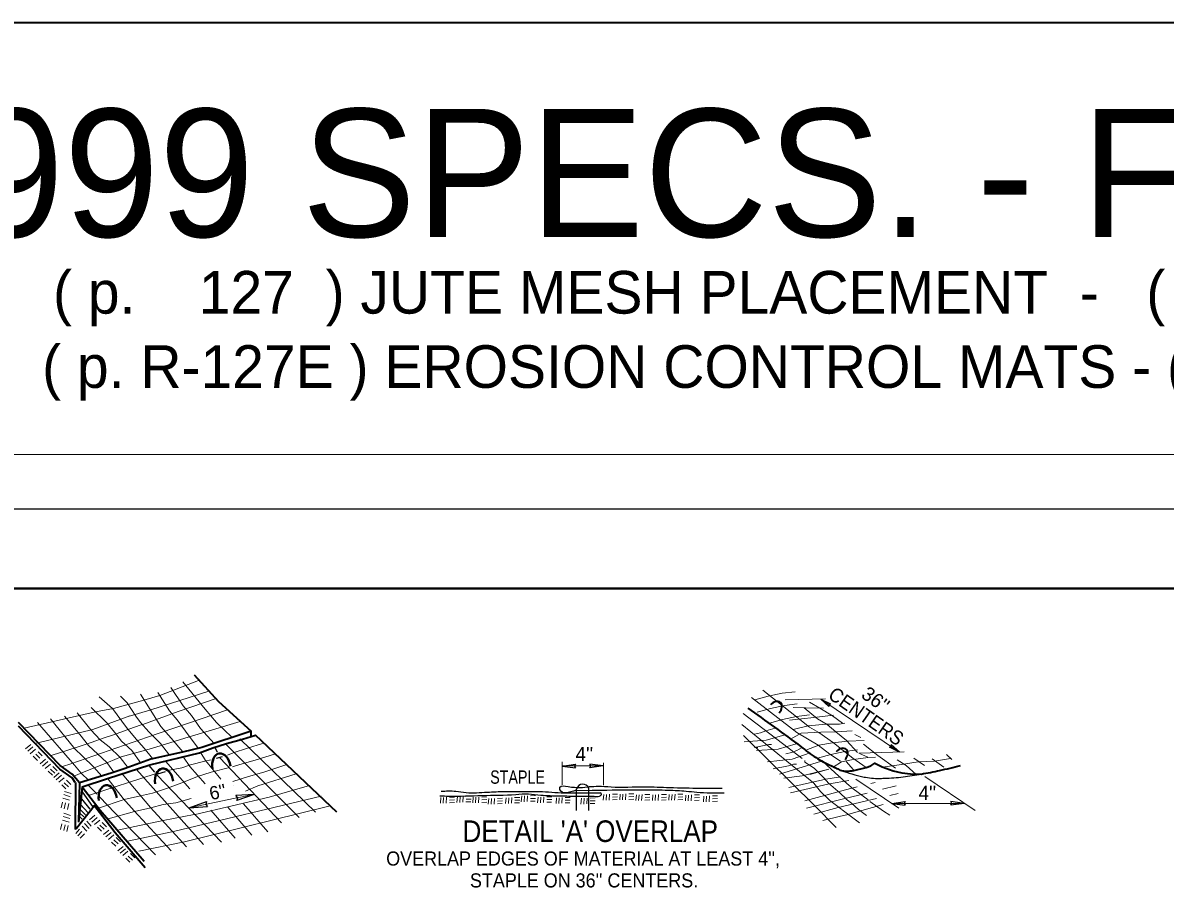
# Model space of a CAD drawing. Extents: x 634 to 1005, y -299 to -22.
# Drawn here: x 725.1 to 832.2, y -104.5 to -22.3 of the extents above; entities that cross this region are included whole.
import ezdxf
from ezdxf.enums import TextEntityAlignment as Align

# ---------------------------------------------------------------- set-up
doc = ezdxf.new("R2010")
doc.units = 0
doc.header["$LTSCALE"] = 0.53
doc.layers.add('1', color=7, linetype='Continuous', lineweight=13)

msp = doc.modelspace()

# ---------------------------------------------------------------- linework, layer by layer
at = {"layer": '1'}
for p, q in [((639.3461, -62.7934), (999.1087, -62.7934)), ((796.591, -85.8072), (800.3767, -85.6989)), ((799.947, -85.7264), (807.3152, -90.6996)), ((798.1782, -91.3017), (792.6487, -87.0921)), ((725.3384, -90.3965), (725.8364, -89.9817)), ((744.1044, -89.936), (751.0163, -96.837)), ((745.4485, -89.4455), (752.5335, -96.3307)), ((803.1264, -89.0416), (803.6852, -89.3214)), ((725.5516, -90.6172), (726.0504, -90.2024)), ((725.7981, -90.8503), (726.2977, -90.4356)), ((726.3119, -90.8937), (726.7057, -91.2758)), ((726.5217, -90.6688), (726.9257, -91.0635)), ((803.5128, -90.807), (807.7623, -90.6863)), ((804.3523, -91.1726), (803.5777, -90.842)), ((811.7304, -90.9361), (812.2251, -91.3882)), ((726.0804, -91.0943), (726.4734, -91.4783)), ((726.7291, -91.788), (727.2271, -91.3732)), ((726.9422, -92.0087), (727.4411, -91.594)), ((727.1888, -92.2418), (727.6884, -91.8272)), ((727.9124, -92.0603), (728.3163, -92.455)), ((738.4925, -91.5332), (740.7717, -94.148)), ((775.6682, -93.7807), (775.6682, -91.6065)), ((775.6682, -92.0012), (779.5213, -92.0012)), ((779.5504, -93.8107), (779.5504, -91.7047)), ((796.0763, -92.7748), (800.0102, -91.5348)), ((802.3087, -91.5823), (802.9973, -92.3567)), ((808.6542, -91.2808), (809.6652, -91.9479)), ((810.3963, -91.3242), (811.4939, -92.1202)), ((727.4711, -92.4858), (727.8642, -92.8697)), ((727.7026, -92.2852), (728.0965, -92.6674)), ((728.0057, -93.0704), (728.5037, -92.6557)), ((728.2189, -93.2911), (728.7178, -92.8764)), ((728.4654, -93.5242), (728.965, -93.1096)), ((731.3401, -94.7401), (737.5124, -92.7348)), ((735.7661, -92.3202), (742.0367, -99.3677)), ((809.6902, -92.9855), (814.4152, -96.1741)), ((728.7477, -93.7682), (729.1408, -94.1522)), ((728.9792, -93.5676), (729.3731, -93.9498)), ((729.1891, -93.3427), (729.5929, -93.7375)), ((744.8731, -93.8541), (744.8906, -93.8491)), ((803.238, -93.2237), (807.2677, -95.9426)), ((804.6446, -93.6392), (805.0517, -93.5359)), ((805.7279, -94.1834), (807.0178, -93.8632)), ((728.8626, -95.0132), (729.4788, -95.2139)), ((728.9284, -94.6793), (729.5438, -94.88)), ((729.0008, -94.382), (729.6171, -94.5827)), ((764.2678, -95.4862), (764.3077, -94.9474)), ((764.5227, -95.4862), (764.5634, -94.9474)), ((764.8057, -95.4729), (764.8466, -94.935)), ((765.1156, -94.935), (765.5869, -94.9208)), ((765.1289, -95.1906), (765.5869, -95.1765)), ((765.8143, -95.4105), (765.8542, -94.8725)), ((766.0699, -95.4105), (766.1098, -94.8725)), ((766.3522, -95.3972), (766.3922, -94.8592)), ((766.662, -94.8592), (767.1325, -94.8458)), ((766.6753, -95.1148), (767.1325, -95.1015)), ((767.2982, -95.4612), (767.3382, -94.9225)), ((767.5538, -95.4612), (767.5938, -94.9225)), ((767.8362, -95.4479), (767.8769, -94.9092)), ((768.1459, -94.9092), (768.6173, -94.8958)), ((768.1592, -95.1657), (768.6173, -95.1515)), ((768.7563, -95.587), (768.7972, -95.0482)), ((769.012, -95.587), (769.0528, -95.0482)), ((769.2951, -95.5737), (769.3351, -95.0349)), ((769.6041, -95.0349), (770.0754, -95.0216)), ((769.6174, -95.2906), (770.0754, -95.2772)), ((770.3785, -95.5112), (770.4193, -94.9732)), ((770.6342, -95.5112), (770.675, -94.9732)), ((770.9173, -95.4988), (770.9573, -94.9599)), ((771.2262, -94.9599), (771.6976, -94.9466)), ((771.2396, -95.2156), (771.6976, -95.2014)), ((771.85, -95.348), (771.89, -94.8092)), ((772.1057, -95.348), (772.1465, -94.8092)), ((772.3887, -95.3347), (772.4287, -94.7959)), ((772.6977, -94.7959), (773.1682, -94.7826)), ((772.6977, -95.3072), (773.1549, -95.2939)), ((772.7111, -95.0524), (773.1682, -95.0391)), ((773.3839, -95.4487), (773.4239, -94.91)), ((773.6396, -95.4487), (773.6804, -94.91)), ((773.9219, -95.4354), (773.9627, -94.8967)), ((774.2317, -94.8967), (774.703, -94.8833)), ((774.2458, -95.1532), (774.703, -95.1398)), ((775.1061, -95.5112), (775.1468, -94.9732)), ((775.3617, -95.5112), (775.4025, -94.9732)), ((775.6448, -95.4988), (775.6857, -94.9599)), ((775.9538, -94.9599), (776.4252, -94.9466)), ((775.9679, -95.2156), (776.4252, -95.2014)), ((777.4486, -95.5653), (777.4894, -95.0274)), ((777.7043, -95.5653), (777.7442, -95.0274)), ((777.9865, -95.5528), (778.0273, -95.0132)), ((778.2963, -95.0132), (778.7677, -94.9999)), ((778.3097, -95.2698), (778.7677, -95.2556)), ((779.5412, -95.2097), (779.5812, -94.671)), ((779.7969, -95.2097), (779.8369, -94.671)), ((780.0801, -95.1964), (780.12, -94.6577)), ((780.389, -94.6577), (780.8603, -94.6443)), ((780.389, -95.1698), (780.847, -95.1557)), ((780.4023, -94.9133), (780.8603, -94.9)), ((781.086, -95.179), (781.1268, -94.6402)), ((781.3425, -95.179), (781.3825, -94.6402)), ((781.6248, -95.1657), (781.6656, -94.6268)), ((781.9346, -94.6268), (782.4051, -94.6135)), ((781.9346, -95.1382), (782.3918, -95.1248)), ((781.9479, -94.8833), (782.4051, -94.8683)), ((782.6008, -95.2406), (782.6416, -94.7018)), ((782.8564, -95.2406), (782.8972, -94.7018)), ((783.1387, -95.2272), (783.1796, -94.6885)), ((783.4486, -94.6885), (783.9199, -94.6752)), ((783.4486, -95.2006), (783.9066, -95.1872)), ((783.4627, -94.9449), (783.9199, -94.9308)), ((784.1464, -95.2406), (784.1863, -94.7018)), ((784.402, -95.2406), (784.442, -94.7018)), ((784.6843, -95.2272), (784.7252, -94.6885)), ((784.9942, -94.6885), (785.4647, -94.6752)), ((784.9942, -95.2006), (785.4513, -95.1872)), ((785.0082, -94.9449), (785.4647, -94.9308)), ((785.692, -95.2097), (785.7319, -94.671)), ((785.9468, -95.2097), (785.9876, -94.671)), ((786.2299, -95.1964), (786.2708, -94.6577)), ((786.5389, -94.6577), (787.0111, -94.6443)), ((786.5389, -95.1698), (786.9969, -95.1557)), ((786.5522, -94.9133), (787.0111, -94.9)), ((787.2368, -95.2714), (787.2775, -94.7326)), ((787.4924, -95.2714), (787.5332, -94.7326)), ((787.7755, -95.2581), (787.8155, -94.7193)), ((788.0845, -94.7193), (788.555, -94.7059)), ((788.0845, -95.2306), (788.5425, -95.2172)), ((788.0986, -94.9757), (788.555, -94.9624)), ((788.9372, -95.3647), (788.9772, -94.8258)), ((789.192, -95.3647), (789.2328, -94.8258)), ((789.4752, -95.3505), (789.5152, -94.8126)), ((789.7849, -94.8126), (790.2554, -94.7984)), ((789.7849, -95.3238), (790.2421, -95.3105)), ((789.7982, -95.0682), (790.2554, -95.0549)), ((806.4093, -94.775), (807.1944, -94.5952)), ((728.8052, -95.3813), (728.6902, -95.9184)), ((729.0999, -95.4696), (728.9842, -96.0076)), ((729.4022, -95.5279), (729.2823, -96.0808)), ((742.7296, -96.1524), (745.0088, -98.7672)), ((744.3102, -95.8677), (746.5893, -98.4825)), ((745.7966, -95.5512), (748.0758, -98.166)), ((765.1156, -95.4462), (765.5727, -95.4329)), ((766.662, -95.3705), (767.1192, -95.3572)), ((768.1459, -95.4213), (768.6031, -95.408)), ((769.6041, -95.547), (770.0621, -95.5337)), ((771.2262, -95.4712), (771.6843, -95.4579)), ((774.2317, -95.4088), (774.6888, -95.3947)), ((775.9538, -95.4712), (776.4118, -95.4579)), ((778.2963, -95.5254), (778.7543, -95.5121)), ((801.9398, -96.1125), (803.5744, -97.3391)), ((802.5577, -96.5238), (805.7909, -95.6046)), ((806.5965, -95.5054), (813.3967, -95.5054)), ((728.7585, -97.4349), (728.6436, -97.972)), ((728.816, -97.0668), (729.4322, -97.2675)), ((728.8818, -96.7328), (729.4972, -96.9336)), ((728.9543, -96.4356), (729.5704, -96.6362)), ((730.8762, -97.3858), (731.3101, -97.8654)), ((731.0861, -97.1634), (731.5216, -97.6439)), ((731.3458, -97.0393), (731.8438, -96.6246)), ((731.5591, -97.26), (732.0578, -96.8452)), ((731.8056, -97.4932), (732.3052, -97.0785)), ((732.5292, -97.3117), (732.9331, -97.7063)), ((729.0533, -97.5232), (728.9376, -98.0611)), ((729.3556, -97.5814), (729.2357, -98.1344)), ((730.4198, -97.9337), (730.0534, -98.3426)), ((730.6322, -98.1568), (730.2642, -98.5657)), ((730.8654, -98.3576), (730.4865, -98.7772)), ((730.653, -97.6422), (731.0878, -98.1227)), ((732.0878, -97.7372), (732.4809, -98.1211)), ((732.3193, -97.5365), (732.7133, -97.9187)), ((732.6732, -98.4317), (733.1712, -98.017)), ((732.8865, -98.6523), (733.3852, -98.2377)), ((733.1329, -98.8855), (733.6326, -98.4708)), ((733.4153, -99.1295), (733.8083, -99.5134)), ((733.6467, -98.9288), (734.0407, -99.3111)), ((733.8566, -98.704), (734.2605, -99.0987)), ((734.0015, -99.9497), (734.4995, -99.5351)), ((734.2147, -100.1705), (734.7135, -99.7557)), ((734.4612, -100.4037), (734.9608, -99.9889)), ((734.7435, -100.6477), (735.1366, -101.0315)), ((734.975, -100.4469), (735.3689, -100.8292)), ((735.1848, -100.2221), (735.5888, -100.6168))]:
    msp.add_line(p, q, dxfattribs=at)
at = {"layer": '1', "lineweight": 40}
msp.add_line((669.0589, -75.3727), (994.0717, -75.3727), dxfattribs=at)
at = {"layer": '1', "lineweight": 25}
for p, q in [((799.9328, -85.7331), (800.8488, -86.1836)), ((799.9328, -85.7331), (800.6932, -86.4134)), ((743.1085, -90.2674), (743.33, -90.6629)), ((807.3152, -90.6988), (806.3992, -90.2482)), ((807.3152, -90.6988), (806.5548, -90.0176)), ((736.9045, -91.9404), (737.4407, -92.5899)), ((743.2533, -91.2692), (743.8105, -91.121)), ((743.5665, -91.2326), (749.3716, -97.3432)), ((775.6773, -92.002), (776.9415, -91.828)), ((775.6773, -92.002), (776.9415, -92.1761)), ((779.5405, -92.0012), (778.2763, -91.8272)), ((779.5405, -92.0012), (778.2763, -92.1752)), ((737.7031, -92.8556), (743.7438, -99.1462)), ((737.7631, -92.7382), (738.4676, -92.5033)), ((731.2292, -93.8066), (732.067, -94.6468)), ((777.0347, -96.1824), (777.0347, -94.1472)), ((777.0463, -94.2746), (778.1456, -94.2954)), ((778.1856, -96.1824), (778.1856, -94.0831)), ((730.5973, -95.0723), (731.3892, -96.0617)), ((730.6763, -94.4395), (731.634, -95.7927)), ((740.7102, -95.9201), (742.3282, -95.3447)), ((746.7984, -94.6752), (745.0838, -94.7709)), ((746.7984, -94.6752), (745.1728, -95.2306)), ((777.0372, -94.5202), (778.1589, -94.5202)), ((777.083, -94.8267), (778.1664, -94.8308)), ((806.5965, -95.5062), (807.8614, -95.3322)), ((813.3959, -95.5046), (812.1318, -95.3313)), ((730.4565, -96.4172), (730.8279, -96.7578)), ((730.5181, -96.1), (730.9778, -96.568)), ((730.5431, -95.6345), (731.1835, -96.3623)), ((740.7102, -95.9201), (742.4239, -95.8027)), ((806.5965, -95.5062), (807.8614, -95.6803)), ((813.3959, -95.5046), (812.1318, -95.6786)), ((730.4323, -96.7653), (730.6538, -96.9793))]:
    msp.add_line(p, q, dxfattribs=at)
at = {"layer": '1', "lineweight": 35}
for p, q in [((746.4919, -88.7335), (746.4761, -89.224)), ((746.9025, -89.0816), (754.5163, -96.3065)), ((730.3973, -93.6201), (730.3066, -97.2167)), ((730.653, -93.9623), (730.3124, -97.2708))]:
    msp.add_line(p, q, dxfattribs=at)
msp.add_lwpolyline([(634.0353, -299.2597), (1005.2011, -299.2597), (1005.2011, -22.3158), (634.0353, -22.3158)], close=True, dxfattribs=at)
at = {"layer": '1', "lineweight": 25}
for points in [[(654.0584, -287.8812), (654.0584, -67.8726), (999.0723, -67.8726)], [(800.8488, -86.1836), (800.7056, -86.2561), (800.6932, -86.4134)], [(806.3992, -90.2482), (806.5423, -90.1758), (806.5548, -90.0176)], [(776.9415, -91.828), (776.844, -92.0045), (776.9415, -92.1761)], [(778.2763, -92.1752), (778.3737, -91.9995), (778.2763, -91.8272)], [(742.3282, -95.3447), (742.2474, -95.6028), (742.4239, -95.8027)], [(745.1728, -95.2306), (745.257, -94.9732), (745.0838, -94.7709)], [(807.8614, -95.3322), (807.7632, -95.5079), (807.8614, -95.6803)], [(812.1318, -95.6786), (812.2292, -95.5037), (812.1318, -95.3313)]]:
    msp.add_lwpolyline(points, dxfattribs=at)
at = {"layer": '1', "lineweight": 35}
for points in [[(741.1573, -83.4447), (743.4466, -85.9612), (746.5227, -88.7493), (741.8927, -90.2716), (740.0706, -90.7204), (737.1052, -91.3683), (734.6977, -92.2493), (733.3761, -92.6616), (730.3973, -93.5742)], [(730.0193, -93.5401), (729.727, -93.1254), (728.5828, -92.3027), (724.6972, -88.2647)], [(730.3973, -93.5742), (729.7353, -92.7773), (728.5912, -91.9546), (724.7055, -87.9166)], [(730.6538, -93.9498), (733.0322, -93.1853), (736.9944, -91.8937), (741.6628, -90.7771), (742.9261, -90.3057), (744.1869, -89.8952), (745.7008, -89.4771), (746.91, -89.1066)], [(803.0348, -92.4176), (803.0465, -92.4134), (804.189, -92.1486), (804.6179, -91.9787), (805.0192, -91.733), (805.6822, -92.0877), (806.7397, -92.4642), (807.5283, -92.6341), (808.3602, -92.7348), (809.3679, -92.7598)], [(730.031, -93.5634), (730.0077, -97.8879), (730.1301, -97.8404), (731.7747, -95.7327)], [(730.6605, -93.949), (732.3518, -96.1316), (736.4714, -100.9174)], [(731.7523, -95.6586), (733.7583, -98.2352), (736.5756, -101.532)]]:
    msp.add_lwpolyline(points, dxfattribs=at)
at = {"layer": '1'}
for points in [[(725.236, -88.447), (731.9197, -86.9214), (733.5935, -86.5975), (736.4415, -85.833), (737.9388, -85.3933), (741.5646, -83.9693)], [(738.9705, -84.6388), (740.1414, -86.3627), (740.9275, -87.2628), (741.7494, -88.4803), (743.0293, -89.8885)], [(740.0956, -84.1093), (742.1916, -86.6616), (743.2508, -87.9116), (744.689, -89.2873)], [(732.2436, -85.5108), (733.506, -86.5975), (734.8267, -88.3904), (735.7362, -89.4762), (736.4714, -90.329), (737.2676, -91.3075)], [(734.2697, -85.4524), (734.8868, -86.0687), (735.7087, -87.3311), (736.1192, -87.9191), (736.9112, -88.8009), (737.9987, -89.8877), (738.8564, -90.9794)], [(735.0983, -87.3212), (737.0877, -86.744), (742.5455, -84.9861)], [(736.1483, -85.2751), (737.0294, -86.7141), (738.0553, -88.3012), (739.0247, -89.388), (740.0889, -90.6787)], [(736.3448, -88.1056), (739.6651, -86.9031), (743.2376, -85.6689)], [(737.7456, -85.1027), (738.8497, -86.8323), (739.5676, -87.6743), (740.8009, -89.3347), (741.5753, -90.3473)], [(793.4249, -85.5932), (797.7052, -88.8484), (799.6847, -90.0534), (800.7814, -90.8937), (801.7923, -91.539)], [(793.7622, -85.8088), (795.0104, -85.4641), (796.322, -85.1843), (797.527, -85.0336)], [(794.49, -84.8962), (798.8669, -88.3529), (799.7496, -88.8484), (801.147, -89.8385), (802.9541, -91.2808), (804.1807, -92.1419)], [(728.8102, -92.0562), (729.6012, -91.798), (736.7879, -89.3072), (744.281, -86.7448)], [(731.5091, -86.5083), (732.9773, -87.9482), (733.6826, -88.8301), (734.3562, -89.682), (735.3256, -90.5638), (736.1775, -91.7347)], [(793.967, -86.9556), (795.2153, -86.6117), (796.5277, -86.3318), (797.7318, -86.1811)], [(797.3605, -86.5233), (798.5013, -86.545), (800.1793, -86.5667)], [(798.3723, -86.545), (799.6413, -87.5776), (800.5449, -88.1164), (801.3618, -88.8051), (802.352, -89.6228), (803.3837, -90.7429)], [(798.8669, -86.0062), (799.8354, -86.5875), (801.0396, -87.2978), (801.9647, -87.9873)], [(726.3943, -89.871), (731.6573, -88.5652), (735.1441, -87.2828)], [(727.6851, -87.5859), (729.9827, -90.3873), (730.6855, -91.0793), (731.7431, -92.1202), (732.4942, -92.968)], [(729.0092, -87.3212), (730.4523, -89.0366), (731.2442, -90.065), (732.9773, -91.6789), (733.6476, -92.5891)], [(729.8944, -92.943), (730.6281, -92.6491), (731.7731, -92.1794), (733.1238, -91.6506), (734.3271, -91.1509), (737.1668, -90.3515), (740.2971, -89.4022), (745.4827, -87.8208)], [(730.2, -87.023), (731.4816, -88.6252), (732.361, -89.5354), (733.1821, -90.2116), (734.2397, -91.2101), (734.9758, -92.1619)], [(795.1137, -87.9807), (796.362, -87.6359), (797.6744, -87.3561), (798.8786, -87.2054)], [(797.0173, -87.7067), (797.8343, -87.6209), (799.5548, -87.4269), (801.147, -87.2328)], [(726.4602, -87.9174), (729.9585, -91.9329), (730.5706, -92.6791), (731.2926, -93.3636)], [(727.7451, -91.016), (730.18, -90.2249), (731.5074, -89.8136), (732.7407, -89.3705), (733.5943, -89.0857), (735.4913, -88.3904), (736.2816, -88.1056)], [(792.5463, -88.1164), (799.2758, -93.6268), (799.8995, -94.3803), (800.7814, -95.2414), (801.9006, -96.0817)], [(793.7372, -89.0291), (794.2967, -88.8775), (794.7697, -88.7052), (795.6675, -88.4612)], [(797.1015, -89.4862), (798.1141, -88.9133), (799.9428, -88.8268), (801.4052, -88.7834), (802.8891, -88.6977)], [(797.3605, -88.5678), (798.7595, -88.2238), (800.4375, -88.0731), (801.7057, -88.0947), (802.1796, -87.9873)], [(744.2802, -90.9753), (744.8381, -90.7696), (746.1597, -90.329), (747.567, -89.9035)], [(792.6996, -89.1398), (799.4048, -95.7793), (801.3727, -97.7722)], [(792.7603, -89.7319), (794.8039, -89.592), (796.4878, -89.1165)], [(794.0245, -90.2991), (793.723, -90.2657), (795.0562, -89.9759), (795.3152, -89.9976)], [(793.9071, -90.5513), (795.9506, -90.4115), (797.6344, -89.9368)], [(798.5355, -90.5106), (799.7704, -90.0534), (801.0396, -89.8169), (802.4811, -89.6878), (804.0075, -89.6228)], [(803.9308, -89.9576), (805.2766, -91.0227), (806.9354, -92.2127)], [(741.7961, -90.7579), (742.2266, -91.4741), (743.6806, -93.2303)], [(744.7507, -92.0911), (745.4543, -91.8563), (746.8933, -91.4449), (748.8028, -90.8578)], [(794.9505, -91.5973), (797.2613, -91.3542), (798.9452, -90.7562)], [(796.646, -90.8728), (797.2047, -90.7221), (797.6777, -90.5497), (798.1257, -90.3057)], [(799.6197, -91.2592), (800.8672, -90.9144), (802.1796, -90.6347), (803.3837, -90.4839)], [(738.8406, -92.3867), (739.9957, -92.1794), (740.8167, -91.8863), (742.16, -91.549), (742.7546, -91.4166)], [(740.1522, -91.1692), (740.7692, -92.0553), (742.1949, -93.6733)], [(744.7872, -93.4518), (746.2513, -92.9897), (747.6902, -92.5782), (749.8462, -91.8696)], [(795.4627, -92.2627), (796.9182, -91.992), (797.3913, -91.8197), (797.6494, -91.8422)], [(798.4364, -91.4957), (798.4364, -91.6464), (799.3182, -92.206), (800.2651, -93.1529), (800.6523, -93.6268), (801.7632, -94.5444), (802.3178, -95.0865)], [(800.1327, -91.5757), (801.62, -92.9597), (802.3736, -93.6483), (802.9732, -94.1538), (804.3972, -95.1748)], [(801.1037, -92.0986), (801.8782, -91.6247), (802.9748, -91.3882), (804.174, -91.2401), (805.0834, -91.1726)], [(805.7204, -92.1019), (807.729, -91.8397), (808.6808, -91.6822), (809.1064, -91.6032), (810.5903, -91.539), (812.096, -91.3017)], [(807.1053, -91.4099), (807.9447, -91.9695), (808.8908, -92.7873)], [(732.2036, -95.9509), (734.5928, -95.1473), (736.1192, -94.7942), (737.2634, -94.5594), (738.5567, -94.1188), (739.9957, -93.5901), (741.4912, -92.973), (742.7546, -92.5899), (744.4842, -92.1494)], [(734.4229, -92.7473), (736.0601, -94.7059), (737.0585, -95.881), (740.4553, -99.5892)], [(745.9889, -94.3695), (747.124, -93.8732), (750.7315, -92.724)], [(796.4861, -93.1329), (798.1882, -92.9347), (800.6815, -92.3135), (798.9193, -92.7848)], [(796.9466, -94.0031), (800.4158, -93.2395), (801.7923, -93.0247)], [(733.1105, -93.2212), (734.5045, -95.0591), (735.5312, -96.2049), (739.0013, -99.9689)], [(741.2464, -96.5522), (748.2149, -94.9325), (751.9964, -93.8316)], [(797.0998, -94.5152), (800.7381, -93.67), (802.5745, -93.3529)], [(798.4298, -95.2831), (802.7392, -94.1222), (803.3356, -93.971)], [(732.3027, -94.8833), (733.7417, -96.4098), (737.5465, -100.317)], [(733.0888, -96.9636), (735.5612, -96.2632), (737.0877, -95.9109), (738.2627, -95.617), (739.436, -95.4712), (740.8992, -95.0357)], [(734.9233, -99.0512), (739.2145, -98.1585), (753.0707, -94.8433)], [(740.7093, -95.9192), (745.0005, -95.0266), (746.7993, -94.676)], [(798.5838, -95.9484), (802.0722, -95.0907), (804.2832, -94.5419)], [(799.2999, -96.5113), (801.5558, -95.8868), (805.17, -95.0589)], [(802.3303, -95.099), (802.8092, -95.4771), (803.4895, -96.0825), (804.2207, -96.6371)], [(804.5371, -95.3463), (805.827, -96.2507), (806.4083, -96.6162)], [(735.9668, -100.0006), (740.258, -99.1078), (753.9251, -95.7294)], [(733.9748, -98.0078), (738.266, -97.1151), (741.1515, -96.553)], [(800.1185, -97.1259), (801.7923, -96.7054), (802.5243, -96.5547)]]:
    msp.add_lwpolyline(points, dxfattribs=at)
at = {"layer": '1', "lineweight": 35}
msp.add_arc((802.4469, -89.7928), 2.6898, 254.59752, 282.62554, dxfattribs=at)
at = {"layer": '1', "lineweight": 25}
msp.add_arc((777.6215, -94.3203), 0.6116, 22.81112, 163.54884, dxfattribs=at)
at = {"layer": '1', "lineweight": 35}
for centre in [(795.6227, -86.6474), (801.8075, -91.0323)]:
    msp.add_ellipse(centre, major_axis=(0.5295, 0.5889), ratio=0.699827, start_param=4.71238898, end_param=7.85398163, dxfattribs=at)
at = {"layer": '1', "lineweight": 40}
for centre in [(743.7175, -92.1349), (738.356, -93.551), (733.0669, -95.1161)]:
    msp.add_ellipse(centre, major_axis=(0.1929, -1.3108), ratio=0.64406, start_param=1.57079633, end_param=4.71238898, dxfattribs=at)
at = {"layer": '1', "lineweight": 35}
for points in [[(793.0967, -86.5767), (798.0933, -90.2041), (799.4907, -91.2159), (800.8888, -91.9695), (801.3143, -92.1727), (801.7316, -92.3867)], [(809.3679, -92.7598), (811.085, -92.4218), (813.0428, -91.9479)]]:
    msp.add_spline(points, degree=3, dxfattribs=at)
at = {"layer": '1', "lineweight": 25}
for points in [[(801.8523, -92.4259), (803.8868, -93.0122), (804.1266, -93.0621), (805.6255, -93.1637), (805.9153, -93.1504), (807.6541, -93.0247), (809.3804, -92.7473)], [(777.0288, -94.2746), (775.4792, -94.2038), (775.4792, -93.9873), (776.2519, -93.9248), (778.248, -93.9348)], [(778.1856, -94.2854), (779.4047, -94.2654), (783.267, -94.2354), (785.6478, -94.2654), (787.3167, -94.3578), (788.3052, -94.4512), (789.6034, -94.5127), (790.87, -94.5127)], [(778.223, -93.9348), (779.0674, -93.8973), (780.2699, -93.9565), (783.4219, -93.9565), (785.7702, -94.0181), (788.6766, -94.0797), (790.6877, -94.0956)], [(764.1995, -94.7959), (765.0648, -94.8267), (768.1551, -94.7651), (771.3378, -94.6718), (772.5128, -94.6102), (773.6871, -94.7334), (775.4175, -94.7959), (776.8398, -94.8267), (777.0147, -94.8267)], [(764.3227, -94.3637), (765.7135, -94.3637), (766.672, -94.4861), (768.6497, -94.4553), (770.3186, -94.3937), (772.1107, -94.3937), (773.5322, -94.3937), (775.8813, -94.5177), (776.6183, -94.5161), (777.0247, -94.5161)], [(778.1889, -94.5144), (778.1939, -94.5144), (779.2407, -94.5144)], [(778.2338, -94.8267), (778.6935, -94.8267), (779.1882, -94.8267), (779.3739, -94.641), (779.2315, -94.5119)]]:
    msp.add_spline(points, degree=3, dxfattribs=at)

# ---------------------------------------------------------------- texts
at = {"layer": '1'}
for s, height, p in [('1999 SPECS. - FINAL ENGLISH', 12, (711.0997, -42.3833)), ('( p.    127  ) JUTE MESH PLACEMENT  -   ( JM- 1-13  ) -  FINAL ENGLISH ( 7/1/97 ) ', 4, (727.9286, -49.5811)), ('( p. R-127E ) EROSION CONTROL MATS - ( ECM1-2-00E ) - FINAL ENGLISH ( 7/1/99 )', 4, (726.9054, -56.5454)), ("4''                      ", 1.325, (776.9302, -91.539)), ("4''", 1.325, (809.1031, -95.1857))]:
    msp.add_text(s, height=height, dxfattribs=at).set_placement(p)
for s, height, rotation, p in [("36''                       ", 1.325, 324, (803.627, -85.5117)), ("6''                        ", 1.25, 12.677, (742.7461, -95.2179))]:
    msp.add_text(s, height=height, rotation=rotation, dxfattribs=at).set_placement(p)
at = {"layer": '1', "width": 0.95}
msp.add_text('CENTERS', height=1.325, rotation=325.137, dxfattribs=at).set_placement((803.8209, -87.8751), align=Align.CENTER)
at = {"layer": '1'}
for s, height, width, p in [('STAPLE', 1.25, 0.8, (771.4967, -93.6676)), ("DETAIL 'A' OVERLAP", 2.025, 0.9, (778.3155, -99.127)), ("OVERLAP EDGES OF MATERIAL AT LEAST 4'',", 1.325, 0.95, (777.6459, -101.3405)), ("STAPLE ON 36'' CENTERS.", 1.325, 0.95, (777.736, -103.3926))]:
    msp.add_text(s, height=height, dxfattribs=dict(at, width=width)).set_placement(p, align=Align.CENTER)

doc.saveas('drawing.dxf')
